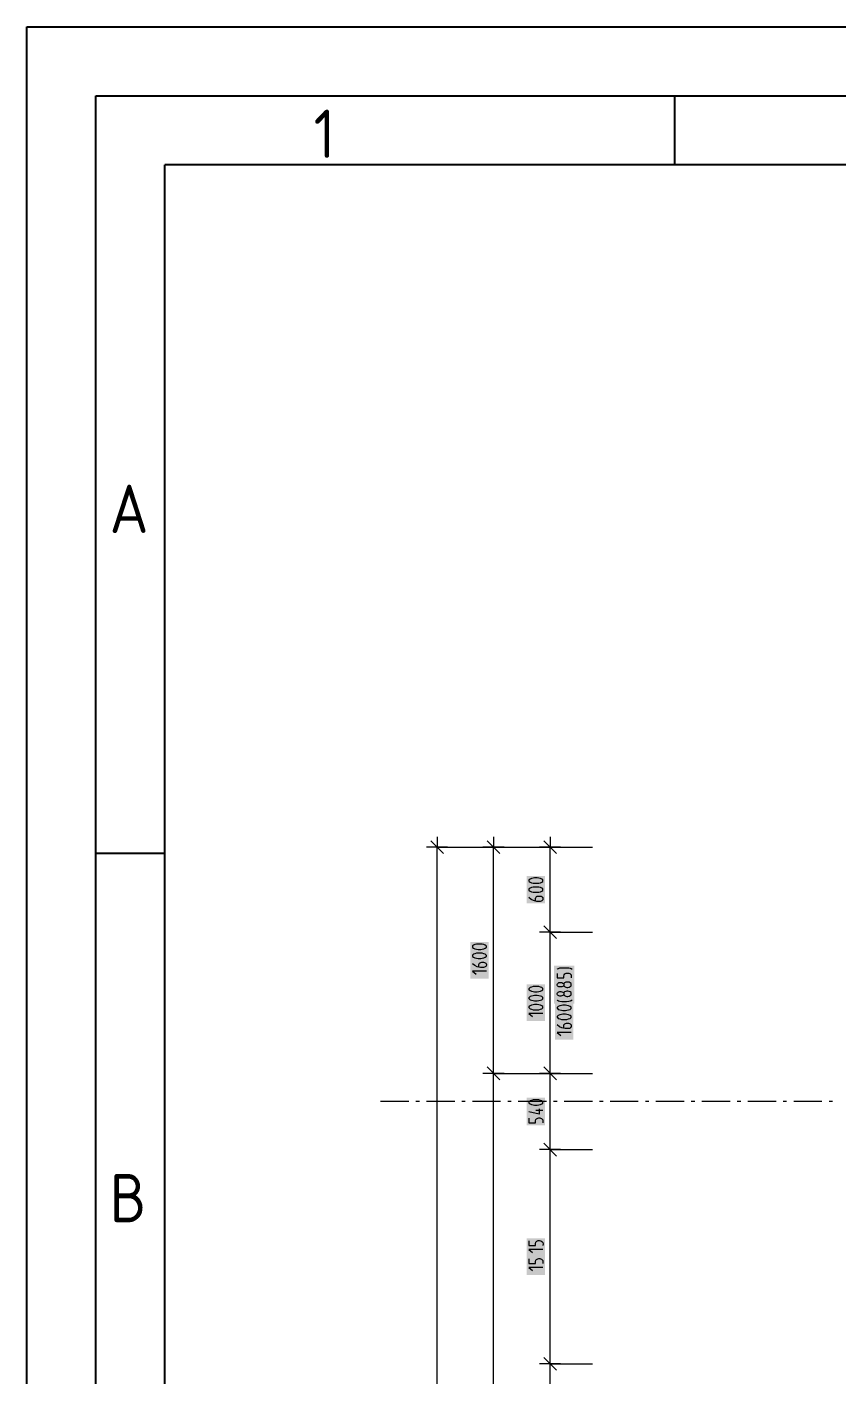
# Model space of a CAD drawing. Header units: millimetres. Extents: x 0 to 594, y 0 to 420.
# Drawn here: x 0 to 58.7, y 322.3 to 420 of the extents above; entities that cross this region are included whole.
import ezdxf

# ---------------------------------------------------------------- set-up
doc = ezdxf.new("R2010")
doc.units = ezdxf.units.MM
doc.header["$LTSCALE"] = 8
for name, color, linetype in [('035', 5, 'Continuous'), ('07', 7, 'Continuous'), ('PDF_Koty delkove', 7, 'Continuous'), ('PDF_Osy hlavni', 7, 'Continuous')]:
    doc.layers.add(name, color=color, linetype=linetype)
doc.styles.add('ISO Proportional', font='isocp.shx')

# ---------------------------------------------------------------- blocks, each defined once
blk = doc.blocks.new('IEC_border_a2')
at = {"layer": '035'}
for p, q in [((47, 415), (47, 410)), ((10, 10), (10, 410)), ((584, 410), (10, 410)), ((9.983, 360.038), (5, 360.038))]:
    blk.add_line(p, q, dxfattribs=at)
blk.add_lwpolyline([(0, 420), (594, 420), (594, 0), (0, 0)], close=True, dxfattribs=at)
at = {"layer": '07'}
blk.add_lwpolyline([(5, 415), (589, 415), (589, 5), (5, 5)], close=True, dxfattribs=at)
at = {"layer": '035', "style": 'ISO Proportional'}
for s, p in [('1', (20.807, 410.5)), ('A', (6, 383.292)), ('B', (6, 333.292))]:
    blk.add_text(s, height=3.5, dxfattribs=at).set_placement(p)

msp = doc.modelspace()

# ---------------------------------------------------------------- linework, layer by layer
at = {"layer": 'PDF_Koty delkove', "lineweight": 18}
for points in [[(30.224, 360.028), (29.301, 360.951)], [(29.763, 361.258), (29.763, 360.489), (36.078, 360.489)], [(34.324, 360.028), (33.401, 360.951)], [(33.863, 361.258), (33.863, 360.489), (38.514, 360.489)], [(38.424, 360.028), (37.501, 360.951)], [(37.963, 361.258), (37.963, 360.489), (41.038, 360.489)], [(30.531, 360.489), (29.763, 360.489), (28.994, 360.489)], [(29.763, 131.814), (29.763, 360.489)], [(34.631, 360.489), (33.863, 360.489), (33.094, 360.489)], [(33.863, 131.814), (33.863, 148.214), (33.863, 287.254), (33.863, 344.089), (33.863, 360.489)], [(38.731, 360.489), (37.963, 360.489), (37.194, 360.489)], [(37.963, 287.254), (37.963, 294.839), (37.963, 305.089), (37.963, 312.776), (37.963, 323.026), (37.963, 338.554), (37.963, 344.089), (37.963, 354.339), (37.963, 360.489)], [(37.039, 357.606), (36.834, 357.606), (36.733, 357.592), (36.613, 357.565), (36.51, 357.524), (36.442, 357.47), (36.425, 357.442), (36.425, 357.388), (36.442, 357.36), (36.51, 357.306), (36.613, 357.265), (36.733, 357.237), (36.834, 357.223), (37.039, 357.223), (37.142, 357.237), (37.262, 357.265), (37.364, 357.306), (37.433, 357.36), (37.45, 357.388), (37.45, 357.442), (37.433, 357.47), (37.364, 357.524)], [(36.903, 356.594), (36.903, 356.785), (36.92, 356.84), (36.954, 356.881), (36.989, 356.908), (37.039, 356.935), (37.108, 356.949), (37.244, 356.949), (37.313, 356.935), (37.364, 356.908), (37.398, 356.881), (37.433, 356.84), (37.45, 356.785), (37.45, 356.731), (37.433, 356.676), (37.398, 356.635), (37.364, 356.608), (37.313, 356.58), (37.244, 356.566), (37.005, 356.566), (36.766, 356.621), (36.595, 356.703), (36.425, 356.84)], [(37.364, 357.524), (37.262, 357.565), (37.142, 357.592), (37.039, 357.606)], [(38.424, 353.878), (37.501, 354.801)], [(38.731, 354.339), (37.963, 354.339), (37.194, 354.339)], [(37.963, 354.339), (41.038, 354.339)], [(32.939, 352.81), (32.734, 352.81), (32.633, 352.796), (32.513, 352.769), (32.41, 352.728), (32.342, 352.673), (32.325, 352.646), (32.325, 352.591), (32.342, 352.563), (32.41, 352.509), (32.513, 352.468), (32.633, 352.44), (32.734, 352.426), (32.939, 352.426), (33.042, 352.44), (33.162, 352.468), (33.264, 352.509), (33.333, 352.563), (33.35, 352.591), (33.35, 352.646), (33.333, 352.673), (33.264, 352.728), (33.162, 352.769), (33.042, 352.796), (32.939, 352.81)], [(32.803, 351.797), (32.803, 351.988), (32.82, 352.044), (32.854, 352.085), (32.889, 352.112), (32.939, 352.139), (33.008, 352.153), (33.144, 352.153), (33.213, 352.139), (33.264, 352.112), (33.298, 352.085), (33.333, 352.044), (33.35, 351.988), (33.35, 351.934), (33.333, 351.879), (33.298, 351.838), (33.264, 351.811), (33.213, 351.783), (33.144, 351.769), (32.905, 351.769), (32.667, 351.824), (32.495, 351.906), (32.325, 352.044)], [(33.35, 351.496), (32.325, 351.496), (32.598, 351.277)], [(38.475, 351.638), (38.509, 351.666), (38.578, 351.707)], [(38.475, 351.338), (38.475, 351.01), (38.953, 351.01), (38.953, 351.147), (38.988, 351.242), (39.039, 351.297), (39.124, 351.351), (39.192, 351.365), (39.26, 351.365), (39.329, 351.351), (39.397, 351.324), (39.448, 351.283), (39.483, 351.229), (39.5, 351.147), (39.5, 351.01)], [(38.578, 351.707), (38.679, 351.734), (38.816, 351.748), (39.158, 351.748), (39.329, 351.734), (39.431, 351.721), (39.5, 351.693), (39.568, 351.638)], [(38.953, 350.463), (38.935, 350.436), (38.884, 350.395), (38.816, 350.368), (38.748, 350.354), (38.679, 350.354), (38.611, 350.368), (38.543, 350.395), (38.492, 350.45), (38.475, 350.491), (38.475, 350.545), (38.492, 350.586), (38.543, 350.641), (38.611, 350.668), (38.679, 350.682), (38.748, 350.682), (38.816, 350.668), (38.884, 350.641), (38.935, 350.6), (38.953, 350.573), (38.953, 350.463), (38.97, 350.436), (39.021, 350.381), (39.107, 350.34), (39.192, 350.326), (39.26, 350.326), (39.345, 350.34), (39.431, 350.381), (39.483, 350.436), (39.5, 350.491), (39.5, 350.545), (39.483, 350.6), (39.431, 350.655), (39.345, 350.696), (39.26, 350.709)], [(38.953, 349.807), (38.935, 349.78), (38.884, 349.739), (38.816, 349.712), (38.748, 349.698), (38.679, 349.698), (38.611, 349.712), (38.543, 349.739), (38.492, 349.794), (38.475, 349.835), (38.475, 349.889), (38.492, 349.93), (38.543, 349.985), (38.611, 350.012), (38.679, 350.026), (38.748, 350.026), (38.816, 350.012), (38.884, 349.985), (38.935, 349.944), (38.953, 349.917)], [(39.26, 350.709), (39.192, 350.709), (39.107, 350.696), (39.021, 350.655), (38.97, 350.6), (38.953, 350.573)], [(37.039, 349.735), (36.834, 349.735), (36.733, 349.721), (36.613, 349.694), (36.51, 349.653), (36.442, 349.598), (36.425, 349.571), (36.425, 349.516), (36.442, 349.488), (36.51, 349.434), (36.613, 349.393), (36.733, 349.365), (36.834, 349.351), (37.039, 349.351), (37.142, 349.365), (37.262, 349.393), (37.364, 349.434), (37.433, 349.488), (37.45, 349.516), (37.45, 349.571), (37.433, 349.598), (37.364, 349.653), (37.262, 349.694), (37.142, 349.721)], [(37.142, 349.721), (37.039, 349.735)], [(39.329, 349.302), (39.158, 349.288), (38.816, 349.288), (38.679, 349.302), (38.578, 349.33), (38.509, 349.371), (38.475, 349.398)], [(39.568, 349.398), (39.5, 349.343), (39.431, 349.316), (39.329, 349.302)], [(37.45, 348.421), (36.425, 348.421), (36.698, 348.202)], [(38.884, 348.376), (38.783, 348.362), (38.663, 348.335), (38.56, 348.294), (38.492, 348.24), (38.475, 348.212), (38.475, 348.158), (38.492, 348.13), (38.56, 348.076), (38.663, 348.035), (38.783, 348.007), (38.884, 347.993), (39.089, 347.993), (39.192, 348.007), (39.312, 348.035), (39.414, 348.076), (39.483, 348.13), (39.5, 348.158), (39.5, 348.212), (39.483, 348.24), (39.414, 348.294), (39.312, 348.335), (39.192, 348.362), (39.089, 348.376)], [(39.089, 348.376), (38.884, 348.376)], [(38.953, 347.365), (38.953, 347.556), (38.97, 347.611), (39.004, 347.652), (39.039, 347.679), (39.089, 347.706), (39.158, 347.72), (39.294, 347.72), (39.363, 347.706), (39.414, 347.679), (39.448, 347.652), (39.483, 347.611), (39.5, 347.556), (39.5, 347.502), (39.483, 347.447), (39.448, 347.406), (39.414, 347.379), (39.363, 347.351), (39.294, 347.337), (39.055, 347.337), (38.816, 347.392), (38.645, 347.474), (38.475, 347.611)], [(39.5, 347.064), (38.475, 347.064), (38.748, 346.846)], [(34.631, 344.089), (33.863, 344.089), (33.094, 344.089)], [(34.324, 343.628), (33.401, 344.551)], [(33.863, 344.089), (38.514, 344.089)], [(38.731, 344.089), (37.963, 344.089), (37.194, 344.089)], [(38.424, 343.628), (37.501, 344.551)], [(37.963, 344.089), (39.63, 344.089), (39.673, 344.089), (41.038, 344.089)], [(37.039, 342.171), (36.834, 342.171), (36.733, 342.157), (36.613, 342.13), (36.51, 342.089), (36.442, 342.035), (36.425, 342.007), (36.425, 341.952), (36.442, 341.925), (36.51, 341.87), (36.613, 341.829), (36.733, 341.801), (36.834, 341.787), (37.039, 341.787), (37.142, 341.801), (37.262, 341.829), (37.364, 341.87), (37.433, 341.925), (37.45, 341.952), (37.45, 342.007), (37.433, 342.035), (37.364, 342.089), (37.262, 342.13), (37.142, 342.157)], [(37.142, 342.157), (37.039, 342.171)], [(37.176, 341.514), (37.176, 341.13), (36.425, 341.295)], [(37.45, 341.405), (36.938, 341.405)], [(36.425, 340.83), (36.425, 340.501), (36.903, 340.501), (36.903, 340.638), (36.938, 340.734), (36.989, 340.789), (37.074, 340.843), (37.142, 340.857), (37.21, 340.857), (37.279, 340.843), (37.347, 340.816), (37.398, 340.775), (37.433, 340.72), (37.45, 340.638), (37.45, 340.501)], [(38.731, 338.554), (37.963, 338.554), (37.194, 338.554)], [(38.424, 338.093), (37.501, 339.016)], [(37.963, 338.554), (39.577, 338.554)], [(39.577, 338.554), (39.618, 338.554), (41.038, 338.554)], [(37.45, 331.311), (36.425, 331.311), (36.698, 331.092)], [(36.425, 330.626), (36.425, 330.298), (36.903, 330.298), (36.903, 330.435), (36.938, 330.53), (36.989, 330.585), (37.074, 330.64), (37.142, 330.654), (37.21, 330.654), (37.279, 330.64), (37.347, 330.613), (37.398, 330.571), (37.433, 330.517), (37.45, 330.435), (37.45, 330.298)], [(37.45, 329.997), (36.425, 329.997), (36.698, 329.778)], [(38.424, 322.565), (37.501, 323.487)], [(38.731, 323.026), (37.963, 323.026), (37.194, 323.026)], [(37.963, 323.026), (39.427, 323.026), (39.465, 323.026), (41.038, 323.026)]]:
    msp.add_lwpolyline(points, dxfattribs=at)
for points in [[(37.039, 358.263), (36.834, 358.263), (36.733, 358.249), (36.613, 358.222), (36.51, 358.181), (36.442, 358.127), (36.425, 358.099), (36.425, 358.045), (36.442, 358.017), (36.51, 357.963), (36.613, 357.922), (36.733, 357.894), (36.834, 357.88), (37.039, 357.88), (37.142, 357.894), (37.262, 357.922), (37.364, 357.963), (37.433, 358.017), (37.45, 358.045), (37.45, 358.099), (37.433, 358.127), (37.364, 358.181), (37.262, 358.222), (37.142, 358.249)], [(32.939, 353.467), (32.734, 353.467), (32.633, 353.453), (32.513, 353.426), (32.41, 353.385), (32.342, 353.33), (32.325, 353.303), (32.325, 353.248), (32.342, 353.22), (32.41, 353.166), (32.513, 353.125), (32.633, 353.097), (32.734, 353.083), (32.939, 353.083), (33.042, 353.097), (33.162, 353.125), (33.264, 353.166), (33.333, 353.22), (33.35, 353.248), (33.35, 353.303), (33.333, 353.33), (33.264, 353.385), (33.162, 353.426), (33.042, 353.453)], [(37.039, 350.392), (36.834, 350.392), (36.733, 350.378), (36.613, 350.351), (36.51, 350.31), (36.442, 350.256), (36.425, 350.228), (36.425, 350.173), (36.442, 350.145), (36.51, 350.091), (36.613, 350.05), (36.733, 350.022), (36.834, 350.008), (37.039, 350.008), (37.142, 350.022), (37.262, 350.05), (37.364, 350.091), (37.433, 350.145), (37.45, 350.173), (37.45, 350.228), (37.433, 350.256), (37.364, 350.31), (37.262, 350.351), (37.142, 350.378)], [(39.26, 350.053), (39.192, 350.053), (39.107, 350.039), (39.021, 349.999), (38.97, 349.944), (38.953, 349.917), (38.953, 349.807), (38.97, 349.78), (39.021, 349.725), (39.107, 349.684), (39.192, 349.671), (39.26, 349.671), (39.345, 349.684), (39.431, 349.725), (39.483, 349.78), (39.5, 349.835), (39.5, 349.889), (39.483, 349.944), (39.431, 349.999), (39.345, 350.039)], [(37.039, 349.078), (36.834, 349.078), (36.733, 349.064), (36.613, 349.037), (36.51, 348.996), (36.442, 348.941), (36.425, 348.914), (36.425, 348.859), (36.442, 348.831), (36.51, 348.777), (36.613, 348.736), (36.733, 348.708), (36.834, 348.694), (37.039, 348.694), (37.142, 348.708), (37.262, 348.736), (37.364, 348.777), (37.433, 348.831), (37.45, 348.859), (37.45, 348.914), (37.433, 348.941), (37.364, 348.996), (37.262, 349.037), (37.142, 349.064)], [(39.089, 349.032), (38.884, 349.032), (38.783, 349.018), (38.663, 348.991), (38.56, 348.95), (38.492, 348.896), (38.475, 348.868), (38.475, 348.814), (38.492, 348.786), (38.56, 348.732), (38.663, 348.691), (38.783, 348.663), (38.884, 348.649), (39.089, 348.649), (39.192, 348.663), (39.312, 348.691), (39.414, 348.732), (39.483, 348.786), (39.5, 348.814), (39.5, 348.868), (39.483, 348.896), (39.414, 348.95), (39.312, 348.991), (39.192, 349.018)]]:
    msp.add_lwpolyline(points, close=True, dxfattribs=at)
msp.add_lwpolyline([(36.425, 331.941), (36.425, 331.612), (36.903, 331.612), (36.903, 331.749), (36.938, 331.844, -0.843813), (37.45, 331.612)], format="xyb", dxfattribs=at)
at = {"layer": 'PDF_Koty delkove', "color": 7, "lineweight": 18, "true_color": 0xffffff, "transparency": 33554559}
for points in [[(37.604, 356.412), (37.604, 358.417), (36.271, 356.412), (36.271, 358.417)], [(33.504, 350.958), (33.504, 353.62), (32.171, 350.958), (32.171, 353.62)], [(39.722, 349.134), (39.722, 351.902), (38.253, 349.134), (38.253, 351.902)], [(37.604, 347.883), (37.604, 350.545), (36.271, 347.883), (36.271, 350.545)], [(39.654, 346.527), (39.654, 349.185), (38.321, 346.527), (38.321, 349.185)], [(37.604, 340.32), (37.604, 342.324), (36.271, 340.32), (36.271, 342.324)], [(37.604, 329.459), (37.604, 332.121), (36.271, 329.459), (36.271, 332.121)]]:
    msp.add_solid(points, dxfattribs=at)
at = {"layer": 'PDF_Osy hlavni', "lineweight": 18}
for points in [[(27.713, 342.039), (25.663, 342.039)], [(28.482, 342.039), (28.225, 342.039)], [(31.044, 342.039), (28.994, 342.039)], [(31.813, 342.039), (31.557, 342.039)], [(34.375, 342.039), (32.325, 342.039)], [(35.144, 342.039), (34.888, 342.039)], [(37.706, 342.039), (35.656, 342.039)], [(38.475, 342.039), (38.219, 342.039)], [(41.038, 342.039), (38.988, 342.039)], [(41.806, 342.039), (41.55, 342.039)], [(44.369, 342.039), (42.319, 342.039)], [(45.138, 342.039), (44.881, 342.039)], [(47.7, 342.039), (45.65, 342.039)], [(48.469, 342.039), (48.213, 342.039)], [(51.031, 342.039), (48.981, 342.039)], [(51.8, 342.039), (51.544, 342.039)], [(54.363, 342.039), (52.313, 342.039)], [(55.131, 342.039), (54.875, 342.039)], [(57.694, 342.039), (55.644, 342.039)], [(58.463, 342.039), (58.206, 342.039)]]:
    msp.add_lwpolyline(points, dxfattribs=at)

# ---------------------------------------------------------------- block references
msp.add_blockref('IEC_border_a2', (0, 0))

doc.saveas('drawing.dxf')
